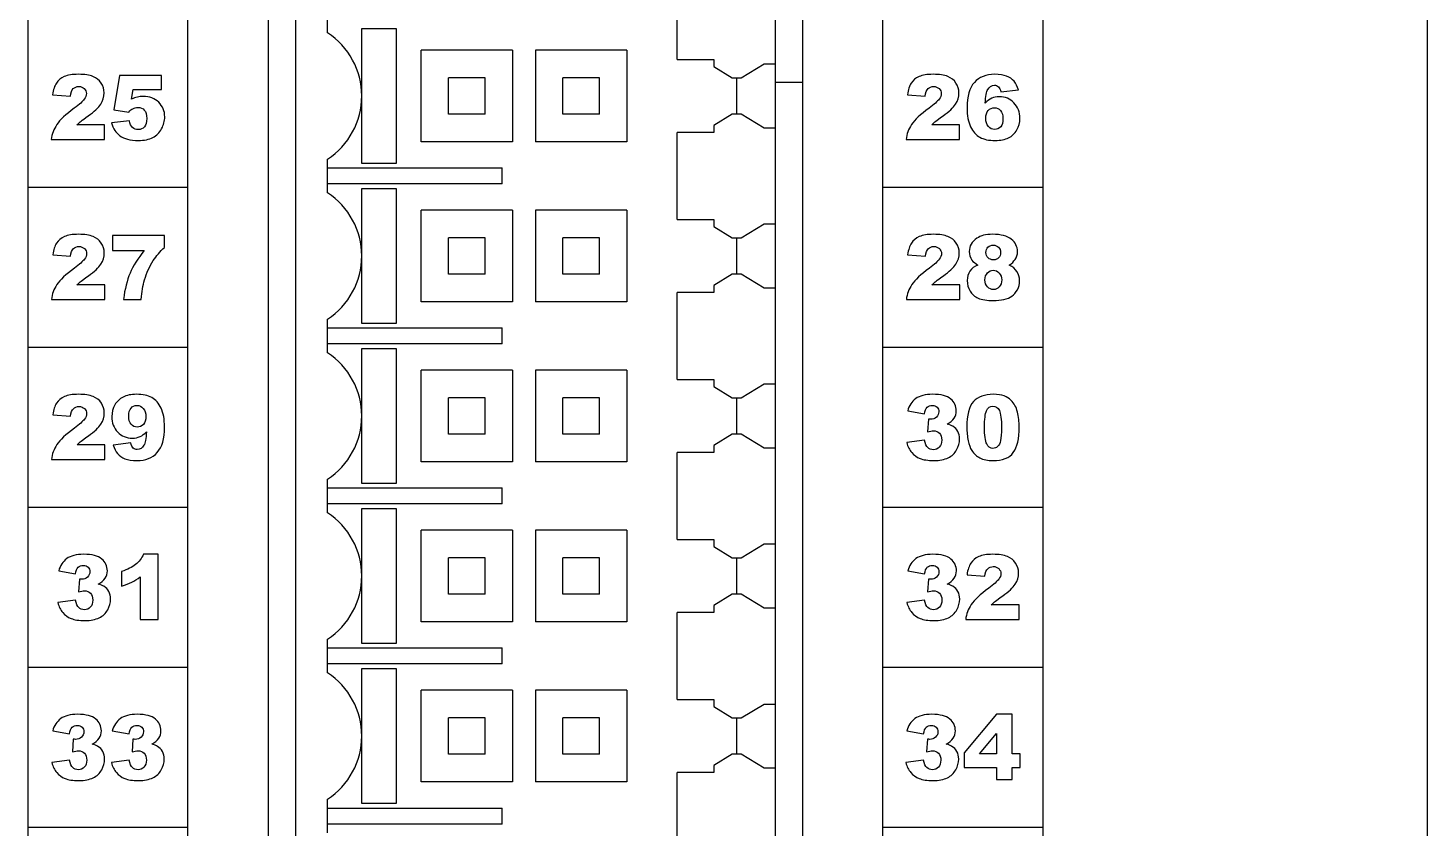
# Model space of a CAD drawing. Header units: millimetres. Extents: x 105 to 171, y 33 to 163.
# Drawn here: x 140.37 to 170.97, y 65.6 to 83.1 of the extents above; entities that cross this region are included whole.
import ezdxf

# ---------------------------------------------------------------- set-up
doc = ezdxf.new("R2010")
doc.units = ezdxf.units.MM
doc.header["$LTSCALE"] = 16.335
doc.layers.get('0').update_dxf_attribs({"linetype": 'CONTINUOUS'})

msp = doc.modelspace()

# ---------------------------------------------------------------- linework, layer by layer
at = {"linetype": 'Continuous'}
for p, q in [((146.219, 128.861), (146.219, 48.361)), ((156.719, 48.361), (156.719, 128.861)), ((145.619, 128.161), (145.619, 48.561)), ((157.319, 48.561), (157.319, 128.161)), ((140.369, 125.111), (140.369, 51.611)), ((143.869, 51.611), (143.869, 125.111)), ((159.069, 51.611), (159.069, 125.111)), ((162.569, 125.111), (162.569, 51.611)), ((170.969, 124.511), (170.969, 38.611)), ((154.569, 82.411), (154.569, 84.311)), ((146.919, 82.994), (146.919, 83.728)), ((147.669, 83.086), (148.421, 83.086)), ((147.669, 81.615), (147.669, 83.086)), ((148.421, 83.086), (148.421, 80.136)), ((150.969, 82.611), (148.969, 82.611)), ((148.969, 80.611), (148.969, 82.611)), ((150.969, 82.611), (150.969, 80.611)), ((153.469, 82.611), (151.469, 82.611)), ((151.469, 82.611), (151.469, 80.611)), ((153.469, 82.611), (153.469, 80.611)), ((154.569, 82.411), (155.37, 82.411)), ((155.37, 82.411), (155.369, 82.253)), ((142.369, 82.061), (142.246, 81.308)), ((143.293, 82.061), (142.369, 82.061)), ((143.293, 81.75), (143.293, 82.061)), ((150.369, 82.011), (149.569, 82.011)), ((149.569, 81.211), (149.569, 82.011)), ((150.369, 81.211), (150.369, 82.011)), ((152.869, 82.011), (152.069, 82.011)), ((152.069, 81.211), (152.069, 82.011)), ((152.869, 81.211), (152.869, 82.011)), ((155.369, 82.253), (155.772, 82.011)), ((155.772, 82.011), (155.969, 82.011)), ((155.869, 82.011), (155.869, 81.211)), ((155.969, 82.011), (156.469, 82.311)), ((156.469, 82.311), (156.719, 82.311)), ((142.634, 81.54), (142.667, 81.75)), ((142.667, 81.75), (143.293, 81.75)), ((156.719, 81.911), (157.319, 81.911)), ((161.647, 81.698), (162.034, 81.746)), ((140.907, 81.638), (141.297, 81.606)), ((147.669, 80.136), (147.669, 81.607)), ((159.604, 81.638), (159.993, 81.606)), ((142.246, 81.308), (142.578, 81.26)), ((150.369, 81.211), (149.569, 81.211)), ((152.869, 81.211), (152.069, 81.211)), ((155.772, 81.211), (155.369, 80.968)), ((155.969, 81.211), (155.772, 81.211)), ((156.469, 80.91), (155.969, 81.211)), ((142.046, 80.978), (141.438, 80.978)), ((142.046, 80.661), (142.046, 80.978)), ((142.589, 81.067), (142.196, 81.024)), ((155.37, 80.811), (154.569, 80.811)), ((154.569, 78.911), (154.569, 80.811)), ((155.369, 80.968), (155.37, 80.811)), ((156.719, 80.91), (156.469, 80.91)), ((160.742, 80.978), (160.135, 80.978)), ((160.742, 80.661), (160.742, 80.978)), ((140.879, 80.661), (142.046, 80.661)), ((150.969, 80.611), (148.969, 80.611)), ((153.469, 80.611), (151.469, 80.611)), ((159.575, 80.661), (160.742, 80.661)), ((146.919, 79.494), (146.919, 80.228)), ((146.919, 80.036), (150.744, 80.036)), ((148.421, 80.136), (147.669, 80.136)), ((150.744, 79.686), (150.744, 80.036)), ((143.869, 79.611), (140.369, 79.611)), ((150.744, 79.686), (146.919, 79.686)), ((147.669, 79.586), (148.421, 79.586)), ((147.669, 78.115), (147.669, 79.586)), ((148.421, 79.586), (148.421, 76.636)), ((162.569, 79.611), (159.069, 79.611)), ((150.969, 79.111), (148.969, 79.111)), ((148.969, 77.111), (148.969, 79.111)), ((150.969, 79.111), (150.969, 77.111)), ((153.469, 79.111), (151.469, 79.111)), ((151.469, 79.111), (151.469, 77.111)), ((153.469, 79.111), (153.469, 77.111)), ((154.569, 78.911), (155.37, 78.911)), ((155.37, 78.911), (155.369, 78.753)), ((155.369, 78.753), (155.772, 78.511)), ((155.969, 78.511), (156.469, 78.811)), ((156.469, 78.811), (156.719, 78.811)), ((143.357, 78.561), (142.221, 78.561)), ((142.221, 78.561), (142.221, 78.232)), ((143.357, 78.298), (143.357, 78.561)), ((150.369, 78.511), (149.569, 78.511)), ((149.569, 77.711), (149.569, 78.511)), ((150.369, 77.711), (150.369, 78.511)), ((152.869, 78.511), (152.069, 78.511)), ((152.069, 77.711), (152.069, 78.511)), ((152.869, 77.711), (152.869, 78.511)), ((155.772, 78.511), (155.969, 78.511)), ((155.869, 78.511), (155.869, 77.711)), ((140.91, 78.138), (141.3, 78.106)), ((142.221, 78.232), (142.913, 78.232)), ((147.669, 76.636), (147.669, 78.107)), ((159.609, 78.138), (159.999, 78.106)), ((142.049, 77.478), (141.441, 77.478)), ((142.049, 77.161), (142.049, 77.478)), ((150.369, 77.711), (149.569, 77.711)), ((152.869, 77.711), (152.069, 77.711)), ((155.772, 77.711), (155.369, 77.468)), ((155.369, 77.468), (155.37, 77.311)), ((155.969, 77.711), (155.772, 77.711)), ((156.469, 77.41), (155.969, 77.711)), ((160.748, 77.478), (160.14, 77.478)), ((160.748, 77.161), (160.748, 77.478)), ((140.882, 77.161), (142.049, 77.161)), ((142.457, 77.161), (142.845, 77.161)), ((155.37, 77.311), (154.569, 77.311)), ((154.569, 75.411), (154.569, 77.311)), ((156.719, 77.41), (156.469, 77.41)), ((159.581, 77.161), (160.748, 77.161)), ((150.969, 77.111), (148.969, 77.111)), ((153.469, 77.111), (151.469, 77.111)), ((146.919, 75.994), (146.919, 76.728)), ((146.919, 76.536), (150.744, 76.536)), ((148.421, 76.636), (147.669, 76.636)), ((150.744, 76.186), (150.744, 76.536)), ((143.869, 76.111), (140.369, 76.111)), ((150.744, 76.186), (146.919, 76.186)), ((147.669, 76.086), (148.421, 76.086)), ((147.669, 74.615), (147.669, 76.086)), ((148.421, 76.086), (148.421, 73.136)), ((162.569, 76.111), (159.069, 76.111)), ((150.969, 75.611), (148.969, 75.611)), ((148.969, 73.611), (148.969, 75.611)), ((150.969, 75.611), (150.969, 73.611)), ((153.469, 75.611), (151.469, 75.611)), ((151.469, 75.611), (151.469, 73.611)), ((153.469, 75.611), (153.469, 73.611)), ((154.569, 75.411), (155.37, 75.411)), ((155.37, 75.411), (155.369, 75.253)), ((155.969, 75.011), (156.469, 75.311)), ((156.469, 75.311), (156.719, 75.311)), ((150.369, 75.011), (149.569, 75.011)), ((149.569, 74.211), (149.569, 75.011)), ((150.369, 74.211), (150.369, 75.011)), ((152.869, 75.011), (152.069, 75.011)), ((152.069, 74.211), (152.069, 75.011)), ((152.869, 74.211), (152.869, 75.011)), ((155.369, 75.253), (155.772, 75.011)), ((155.772, 75.011), (155.969, 75.011)), ((155.869, 75.011), (155.869, 74.211)), ((159.61, 74.722), (159.978, 74.656)), ((140.911, 74.638), (141.3, 74.606)), ((147.669, 73.136), (147.669, 74.607)), ((160.062, 74.543), (160.042, 74.265)), ((150.369, 74.211), (149.569, 74.211)), ((152.869, 74.211), (152.069, 74.211)), ((155.772, 74.211), (155.369, 73.968)), ((155.969, 74.211), (155.772, 74.211)), ((156.469, 73.91), (155.969, 74.211)), ((159.978, 74.082), (159.589, 74.03)), ((142.049, 73.978), (141.442, 73.978)), ((142.049, 73.661), (142.049, 73.978)), ((142.619, 74.024), (142.232, 73.975)), ((155.37, 73.811), (154.569, 73.811)), ((154.569, 71.911), (154.569, 73.811)), ((155.369, 73.968), (155.37, 73.811)), ((156.719, 73.91), (156.469, 73.91)), ((140.882, 73.661), (142.049, 73.661)), ((150.969, 73.611), (148.969, 73.611)), ((153.469, 73.611), (151.469, 73.611)), ((146.919, 72.494), (146.919, 73.228)), ((148.421, 73.136), (147.669, 73.136)), ((146.919, 73.036), (150.744, 73.036)), ((150.744, 72.686), (150.744, 73.036)), ((143.869, 72.611), (140.369, 72.611)), ((150.744, 72.686), (146.919, 72.686)), ((147.669, 72.586), (148.421, 72.586)), ((147.669, 71.115), (147.669, 72.586)), ((148.421, 72.586), (148.421, 69.636)), ((162.569, 72.611), (159.069, 72.611)), ((150.969, 72.111), (148.969, 72.111)), ((148.969, 70.111), (148.969, 72.111)), ((150.969, 72.111), (150.969, 70.111)), ((153.469, 72.111), (151.469, 72.111)), ((151.469, 72.111), (151.469, 70.111)), ((153.469, 72.111), (153.469, 70.111)), ((154.569, 71.911), (155.37, 71.911)), ((155.37, 71.911), (155.369, 71.753)), ((155.369, 71.753), (155.772, 71.511)), ((155.969, 71.511), (156.469, 71.811)), ((156.469, 71.811), (156.719, 71.811)), ((143.218, 71.585), (142.896, 71.585)), ((143.218, 70.161), (143.218, 71.585)), ((150.369, 71.511), (149.569, 71.511)), ((149.569, 70.711), (149.569, 71.511)), ((150.369, 70.711), (150.369, 71.511)), ((152.869, 71.511), (152.069, 71.511)), ((152.069, 70.711), (152.069, 71.511)), ((152.869, 70.711), (152.869, 71.511)), ((155.772, 71.511), (155.969, 71.511)), ((155.869, 71.511), (155.869, 70.711)), ((141.042, 71.222), (141.409, 71.156)), ((141.493, 71.043), (141.473, 70.765)), ((142.416, 71.209), (142.416, 70.89)), ((142.824, 71.094), (142.824, 70.161)), ((147.669, 69.636), (147.669, 71.107)), ((159.613, 71.222), (159.981, 71.156)), ((160.065, 71.043), (160.045, 70.765)), ((160.908, 71.138), (161.298, 71.106)), ((150.369, 70.711), (149.569, 70.711)), ((152.869, 70.711), (152.069, 70.711)), ((155.772, 70.711), (155.369, 70.468)), ((155.969, 70.711), (155.772, 70.711)), ((156.469, 70.41), (155.969, 70.711)), ((141.409, 70.582), (141.021, 70.53)), ((155.369, 70.468), (155.37, 70.311)), ((156.719, 70.41), (156.469, 70.41)), ((159.981, 70.582), (159.592, 70.53)), ((162.046, 70.478), (161.439, 70.478)), ((162.046, 70.161), (162.046, 70.478)), ((142.824, 70.161), (143.218, 70.161)), ((150.969, 70.111), (148.969, 70.111)), ((153.469, 70.111), (151.469, 70.111)), ((155.37, 70.311), (154.569, 70.311)), ((154.569, 68.411), (154.569, 70.311)), ((160.879, 70.161), (162.046, 70.161)), ((146.919, 68.994), (146.919, 69.728)), ((146.919, 69.536), (150.744, 69.536)), ((148.421, 69.636), (147.669, 69.636)), ((150.744, 69.186), (150.744, 69.536)), ((150.744, 69.186), (146.919, 69.186)), ((143.869, 69.111), (140.369, 69.111)), ((147.669, 69.086), (148.421, 69.086)), ((147.669, 67.615), (147.669, 69.086)), ((148.421, 69.086), (148.421, 66.136)), ((162.569, 69.111), (159.069, 69.111)), ((150.969, 68.611), (148.969, 68.611)), ((148.969, 66.611), (148.969, 68.611)), ((150.969, 68.611), (150.969, 66.611)), ((153.469, 68.611), (151.469, 68.611)), ((151.469, 68.611), (151.469, 66.611)), ((153.469, 68.611), (153.469, 66.611)), ((154.569, 68.411), (155.37, 68.411)), ((155.37, 68.411), (155.369, 68.253)), ((155.369, 68.253), (155.772, 68.011)), ((155.969, 68.011), (156.469, 68.311)), ((156.469, 68.311), (156.719, 68.311)), ((150.369, 68.011), (149.569, 68.011)), ((149.569, 67.211), (149.569, 68.011)), ((150.369, 67.211), (150.369, 68.011)), ((152.869, 68.011), (152.069, 68.011)), ((152.069, 67.211), (152.069, 68.011)), ((152.869, 67.211), (152.869, 68.011)), ((155.772, 68.011), (155.969, 68.011)), ((155.869, 68.011), (155.869, 67.211)), ((161.554, 68.085), (160.845, 67.242)), ((161.893, 68.085), (161.554, 68.085)), ((161.893, 67.224), (161.893, 68.085)), ((140.91, 67.722), (141.277, 67.656)), ((142.214, 67.722), (142.582, 67.656)), ((159.591, 67.722), (159.958, 67.656)), ((161.179, 67.224), (161.554, 67.664)), ((161.554, 67.664), (161.554, 67.224)), ((141.361, 67.543), (141.341, 67.265)), ((142.666, 67.543), (142.646, 67.265)), ((147.669, 66.136), (147.669, 67.607)), ((160.042, 67.543), (160.022, 67.265)), ((141.277, 67.082), (140.889, 67.03)), ((142.582, 67.082), (142.193, 67.03)), ((150.369, 67.211), (149.569, 67.211)), ((152.869, 67.211), (152.069, 67.211)), ((155.772, 67.211), (155.369, 66.968)), ((155.969, 67.211), (155.772, 67.211)), ((156.469, 66.91), (155.969, 67.211)), ((159.958, 67.082), (159.57, 67.03)), ((160.845, 67.242), (160.845, 66.922)), ((161.554, 67.224), (161.179, 67.224)), ((162.069, 67.224), (161.893, 67.224)), ((162.069, 66.922), (162.069, 67.224)), ((155.37, 66.811), (154.569, 66.811)), ((154.569, 64.911), (154.569, 66.811)), ((155.369, 66.968), (155.37, 66.811)), ((156.719, 66.91), (156.469, 66.91)), ((160.845, 66.922), (161.554, 66.922)), ((161.554, 66.922), (161.554, 66.661)), ((161.893, 66.922), (162.069, 66.922)), ((161.893, 66.661), (161.893, 66.922)), ((150.969, 66.611), (148.969, 66.611)), ((153.469, 66.611), (151.469, 66.611)), ((161.554, 66.661), (161.893, 66.661)), ((146.919, 65.494), (146.919, 66.228)), ((148.421, 66.136), (147.669, 66.136)), ((146.919, 66.036), (150.744, 66.036)), ((150.744, 65.686), (150.744, 66.036)), ((143.869, 65.611), (140.369, 65.611)), ((150.744, 65.686), (146.919, 65.686)), ((162.569, 65.611), (159.069, 65.611))]:
    msp.add_line(p, q, dxfattribs=at)
for centre, radius, start, end in [((146.019, 81.611), 1.65, 303.0557, 56.9443), ((146.019, 78.111), 1.65, 303.0557, 56.9443), ((161.493, 78.208), 1.071, 270.0061, 282.0044), ((146.019, 74.611), 1.65, 303.0557, 56.9443), ((146.019, 71.111), 1.65, 303.0557, 56.9443), ((146.019, 67.611), 1.65, 303.0557, 56.9443)]:
    msp.add_arc(centre, radius, start, end, dxfattribs=at)
for points in [[(141.163, 82.035), (141.089, 82.002), (141.032, 81.955), (140.991, 81.894)], [(141.472, 82.085), (141.34, 82.085), (141.238, 82.067), (141.163, 82.035)], [(141.791, 82.037), (141.714, 82.068), (141.608, 82.085), (141.472, 82.085)], [(141.97, 81.894), (141.926, 81.959), (141.867, 82.006), (141.791, 82.037)], [(159.859, 82.035), (159.785, 82.002), (159.728, 81.955), (159.687, 81.894)], [(160.168, 82.085), (160.036, 82.085), (159.934, 82.067), (159.859, 82.035)], [(160.487, 82.037), (160.41, 82.068), (160.304, 82.085), (160.168, 82.085)], [(160.666, 81.894), (160.623, 81.959), (160.563, 82.006), (160.487, 82.037)], [(161.512, 82.085), (161.323, 82.085), (161.175, 82.025), (161.069, 81.908)], [(161.775, 82.045), (161.71, 82.071), (161.622, 82.085), (161.512, 82.085)], [(161.936, 81.932), (161.894, 81.982), (161.84, 82.02), (161.775, 82.045)], [(140.991, 81.894), (140.95, 81.832), (140.923, 81.747), (140.907, 81.638)], [(141.297, 81.606), (141.307, 81.684), (141.329, 81.74), (141.36, 81.771)], [(141.36, 81.771), (141.392, 81.802), (141.433, 81.818), (141.482, 81.818)], [(141.482, 81.818), (141.53, 81.818), (141.569, 81.803), (141.601, 81.772)], [(141.601, 81.772), (141.632, 81.742), (141.648, 81.705), (141.648, 81.663)], [(142.036, 81.677), (142.036, 81.757), (142.014, 81.829), (141.97, 81.894)], [(159.687, 81.894), (159.647, 81.832), (159.619, 81.747), (159.604, 81.638)], [(159.993, 81.606), (160.004, 81.684), (160.025, 81.74), (160.056, 81.771)], [(160.056, 81.771), (160.088, 81.802), (160.129, 81.818), (160.178, 81.818)], [(160.178, 81.818), (160.226, 81.818), (160.265, 81.803), (160.297, 81.772)], [(160.297, 81.772), (160.328, 81.742), (160.345, 81.705), (160.345, 81.663)], [(160.732, 81.677), (160.732, 81.757), (160.71, 81.829), (160.666, 81.894)], [(161.069, 81.908), (160.962, 81.79), (160.91, 81.605), (160.91, 81.353)], [(161.304, 81.456), (161.316, 81.606), (161.335, 81.704), (161.36, 81.751)], [(161.36, 81.751), (161.395, 81.813), (161.445, 81.846), (161.508, 81.846)], [(161.508, 81.846), (161.542, 81.846), (161.572, 81.834), (161.595, 81.812)], [(161.595, 81.812), (161.62, 81.789), (161.637, 81.751), (161.647, 81.698)], [(162.034, 81.746), (162.011, 81.82), (161.979, 81.883), (161.936, 81.932)], [(141.6, 81.539), (141.568, 81.494), (141.496, 81.429), (141.382, 81.345)], [(141.648, 81.663), (141.648, 81.623), (141.632, 81.582), (141.6, 81.539)], [(141.688, 81.177), (141.82, 81.269), (141.911, 81.354), (141.961, 81.432)], [(141.961, 81.432), (142.01, 81.51), (142.036, 81.591), (142.036, 81.677)], [(142.762, 81.586), (142.72, 81.576), (142.677, 81.56), (142.634, 81.54)], [(142.888, 81.601), (142.846, 81.601), (142.804, 81.596), (142.762, 81.586)], [(143.228, 81.474), (143.141, 81.558), (143.027, 81.601), (142.888, 81.601)], [(143.36, 81.154), (143.36, 81.282), (143.316, 81.389), (143.228, 81.474)], [(160.297, 81.539), (160.264, 81.494), (160.192, 81.429), (160.078, 81.345)], [(160.345, 81.663), (160.345, 81.623), (160.328, 81.582), (160.297, 81.539)], [(160.385, 81.177), (160.517, 81.269), (160.607, 81.354), (160.657, 81.432)], [(160.657, 81.432), (160.707, 81.51), (160.732, 81.591), (160.732, 81.677)], [(161.448, 81.56), (161.398, 81.537), (161.35, 81.503), (161.304, 81.456)], [(161.618, 81.595), (161.553, 81.595), (161.496, 81.583), (161.448, 81.56)], [(161.933, 81.461), (161.848, 81.55), (161.742, 81.595), (161.618, 81.595)], [(162.064, 81.122), (162.064, 81.259), (162.02, 81.371), (161.933, 81.461)], [(141.382, 81.345), (141.195, 81.207), (141.068, 81.087), (141, 80.985)], [(141.531, 81.062), (141.558, 81.084), (141.61, 81.122), (141.688, 81.177)], [(142.578, 81.26), (142.608, 81.295), (142.637, 81.32), (142.663, 81.333)], [(142.663, 81.333), (142.698, 81.351), (142.734, 81.361), (142.772, 81.361)], [(142.772, 81.361), (142.832, 81.361), (142.878, 81.341), (142.914, 81.302)], [(142.914, 81.302), (142.95, 81.263), (142.968, 81.202), (142.968, 81.119)], [(142.968, 81.119), (142.968, 81.037), (142.95, 80.976), (142.915, 80.935)], [(143.292, 80.894), (143.337, 80.977), (143.36, 81.064), (143.36, 81.154)], [(160.078, 81.345), (159.891, 81.207), (159.764, 81.087), (159.696, 80.985)], [(160.227, 81.062), (160.254, 81.084), (160.306, 81.122), (160.385, 81.177)], [(160.91, 81.353), (160.91, 81.18), (160.935, 81.042), (160.985, 80.937)], [(161.318, 81.122), (161.318, 81.196), (161.336, 81.254), (161.372, 81.294)], [(161.375, 80.943), (161.337, 80.986), (161.318, 81.046), (161.318, 81.122)], [(161.372, 81.294), (161.408, 81.334), (161.454, 81.354), (161.509, 81.354)], [(161.509, 81.354), (161.561, 81.354), (161.605, 81.333), (161.641, 81.292)], [(161.641, 81.292), (161.677, 81.25), (161.695, 81.19), (161.695, 81.111)], [(161.695, 81.111), (161.695, 81.034), (161.678, 80.976), (161.644, 80.937)], [(161.998, 80.869), (162.042, 80.945), (162.064, 81.029), (162.064, 81.122)], [(141, 80.985), (140.932, 80.884), (140.892, 80.775), (140.879, 80.661)], [(141.438, 80.978), (141.474, 81.012), (141.504, 81.041), (141.531, 81.062)], [(142.196, 81.024), (142.215, 80.958), (142.239, 80.903), (142.267, 80.859)], [(142.267, 80.859), (142.296, 80.815), (142.333, 80.775), (142.379, 80.741)], [(142.656, 80.922), (142.621, 80.955), (142.599, 81.004), (142.589, 81.067)], [(142.781, 80.874), (142.732, 80.874), (142.69, 80.89), (142.656, 80.922)], [(142.915, 80.935), (142.879, 80.894), (142.835, 80.874), (142.781, 80.874)], [(143.101, 80.703), (143.183, 80.747), (143.247, 80.81), (143.292, 80.894)], [(159.696, 80.985), (159.628, 80.884), (159.588, 80.775), (159.575, 80.661)], [(160.135, 80.978), (160.17, 81.012), (160.2, 81.041), (160.227, 81.062)], [(160.985, 80.937), (161.036, 80.832), (161.104, 80.756), (161.189, 80.708)], [(161.515, 80.879), (161.46, 80.879), (161.413, 80.9), (161.375, 80.943)], [(161.644, 80.937), (161.609, 80.898), (161.566, 80.879), (161.515, 80.879)], [(161.816, 80.695), (161.894, 80.734), (161.954, 80.792), (161.998, 80.869)], [(142.379, 80.741), (142.425, 80.707), (142.481, 80.68), (142.547, 80.663)], [(142.547, 80.663), (142.613, 80.646), (142.692, 80.637), (142.785, 80.637)], [(142.785, 80.637), (142.913, 80.637), (143.019, 80.659), (143.101, 80.703)], [(161.189, 80.708), (161.273, 80.661), (161.386, 80.637), (161.526, 80.637)], [(161.526, 80.637), (161.642, 80.637), (161.739, 80.657), (161.816, 80.695)], [(140.994, 78.394), (140.953, 78.332), (140.926, 78.247), (140.91, 78.138)], [(141.166, 78.535), (141.092, 78.502), (141.034, 78.455), (140.994, 78.394)], [(141.475, 78.585), (141.343, 78.585), (141.241, 78.567), (141.166, 78.535)], [(141.793, 78.537), (141.717, 78.568), (141.611, 78.585), (141.475, 78.585)], [(141.973, 78.394), (141.929, 78.459), (141.87, 78.506), (141.793, 78.537)], [(142.039, 78.177), (142.039, 78.257), (142.017, 78.329), (141.973, 78.394)], [(159.693, 78.394), (159.652, 78.332), (159.625, 78.247), (159.609, 78.138)], [(159.865, 78.535), (159.791, 78.502), (159.733, 78.455), (159.693, 78.394)], [(160.174, 78.585), (160.042, 78.585), (159.94, 78.567), (159.865, 78.535)], [(160.492, 78.537), (160.416, 78.568), (160.31, 78.585), (160.174, 78.585)], [(160.672, 78.394), (160.628, 78.459), (160.569, 78.506), (160.492, 78.537)], [(160.738, 78.177), (160.738, 78.257), (160.716, 78.329), (160.672, 78.394)], [(161.122, 78.498), (161.011, 78.424), (160.957, 78.328), (160.957, 78.211)], [(161.463, 78.585), (161.322, 78.585), (161.208, 78.556), (161.122, 78.498)], [(161.366, 78.303), (161.396, 78.332), (161.434, 78.348), (161.482, 78.348)], [(161.877, 78.477), (161.788, 78.548), (161.65, 78.585), (161.463, 78.585)], [(161.482, 78.348), (161.528, 78.348), (161.566, 78.332), (161.596, 78.302)], [(162.012, 78.208), (162.012, 78.316), (161.967, 78.406), (161.877, 78.477)], [(141.3, 78.106), (141.31, 78.184), (141.331, 78.24), (141.363, 78.271)], [(141.363, 78.271), (141.394, 78.302), (141.435, 78.318), (141.485, 78.318)], [(141.603, 78.039), (141.571, 77.994), (141.498, 77.929), (141.385, 77.845)], [(141.485, 78.318), (141.533, 78.318), (141.572, 78.303), (141.604, 78.272)], [(141.651, 78.163), (141.651, 78.123), (141.635, 78.082), (141.603, 78.039)], [(141.604, 78.272), (141.635, 78.242), (141.651, 78.205), (141.651, 78.163)], [(141.964, 77.932), (142.013, 78.01), (142.039, 78.091), (142.039, 78.177)], [(142.913, 78.232), (142.771, 78.056), (142.666, 77.89), (142.601, 77.736)], [(143.11, 78.009), (143.175, 78.112), (143.258, 78.208), (143.357, 78.298)], [(159.999, 78.106), (160.009, 78.184), (160.03, 78.24), (160.062, 78.271)], [(160.062, 78.271), (160.093, 78.302), (160.135, 78.318), (160.184, 78.318)], [(160.302, 78.039), (160.27, 77.994), (160.198, 77.929), (160.084, 77.845)], [(160.184, 78.318), (160.232, 78.318), (160.271, 78.303), (160.303, 78.272)], [(160.35, 78.163), (160.35, 78.123), (160.334, 78.082), (160.302, 78.039)], [(160.303, 78.272), (160.334, 78.242), (160.35, 78.205), (160.35, 78.163)], [(160.663, 77.932), (160.712, 78.01), (160.738, 78.091), (160.738, 78.177)], [(160.957, 78.211), (160.957, 78.14), (160.976, 78.077), (161.014, 78.022)], [(161.323, 78.188), (161.323, 78.235), (161.337, 78.273), (161.366, 78.303)], [(161.367, 78.071), (161.337, 78.1), (161.323, 78.14), (161.323, 78.188)], [(161.489, 78.027), (161.438, 78.027), (161.398, 78.041), (161.367, 78.071)], [(161.599, 78.071), (161.57, 78.041), (161.533, 78.027), (161.489, 78.027)], [(161.596, 78.302), (161.626, 78.271), (161.641, 78.232), (161.641, 78.184)], [(161.641, 78.184), (161.641, 78.138), (161.627, 78.099), (161.599, 78.071)], [(161.832, 77.913), (161.89, 77.951), (161.932, 77.991), (161.958, 78.032)], [(161.958, 78.032), (161.994, 78.086), (162.012, 78.145), (162.012, 78.208)], [(141.385, 77.845), (141.198, 77.707), (141.071, 77.587), (141.003, 77.485)], [(141.691, 77.677), (141.823, 77.769), (141.914, 77.854), (141.964, 77.932)], [(142.601, 77.736), (142.536, 77.581), (142.488, 77.389), (142.457, 77.161)], [(142.919, 77.588), (142.965, 77.742), (143.029, 77.883), (143.11, 78.009)], [(160.084, 77.845), (159.897, 77.707), (159.77, 77.587), (159.702, 77.485)], [(160.39, 77.677), (160.522, 77.769), (160.613, 77.854), (160.663, 77.932)], [(160.971, 77.78), (160.933, 77.723), (160.914, 77.654), (160.914, 77.572)], [(161.148, 77.913), (161.068, 77.882), (161.009, 77.838), (160.971, 77.78)], [(161.014, 78.022), (161.042, 77.982), (161.087, 77.946), (161.148, 77.913)], [(161.301, 77.586), (161.301, 77.651), (161.319, 77.702), (161.355, 77.74)], [(161.355, 77.74), (161.391, 77.779), (161.433, 77.798), (161.482, 77.798)], [(161.482, 77.798), (161.531, 77.798), (161.574, 77.778), (161.611, 77.738)], [(161.611, 77.738), (161.648, 77.698), (161.667, 77.648), (161.667, 77.587)], [(162.001, 77.769), (161.964, 77.828), (161.908, 77.877), (161.832, 77.913)], [(162.058, 77.57), (162.058, 77.643), (162.039, 77.709), (162.001, 77.769)], [(141.003, 77.485), (140.935, 77.384), (140.895, 77.275), (140.882, 77.161)], [(141.441, 77.478), (141.477, 77.512), (141.507, 77.541), (141.534, 77.562)], [(141.534, 77.562), (141.561, 77.584), (141.613, 77.622), (141.691, 77.677)], [(142.845, 77.161), (142.857, 77.325), (142.882, 77.467), (142.919, 77.588)], [(159.702, 77.485), (159.634, 77.384), (159.594, 77.275), (159.581, 77.161)], [(160.14, 77.478), (160.176, 77.512), (160.206, 77.541), (160.233, 77.562)], [(160.233, 77.562), (160.26, 77.584), (160.312, 77.622), (160.39, 77.677)], [(160.914, 77.572), (160.914, 77.488), (160.934, 77.412), (160.974, 77.344)], [(161.358, 77.434), (161.32, 77.473), (161.301, 77.524), (161.301, 77.586)], [(161.487, 77.376), (161.438, 77.376), (161.395, 77.395), (161.358, 77.434)], [(161.612, 77.435), (161.575, 77.395), (161.533, 77.376), (161.487, 77.376)], [(161.667, 77.587), (161.667, 77.525), (161.648, 77.475), (161.612, 77.435)], [(162.009, 77.374), (162.042, 77.435), (162.058, 77.5), (162.058, 77.57)], [(160.974, 77.344), (161.015, 77.275), (161.075, 77.224), (161.153, 77.189)], [(161.153, 77.189), (161.232, 77.155), (161.344, 77.137), (161.493, 77.137)], [(161.716, 77.16), (161.786, 77.175), (161.844, 77.2), (161.891, 77.233)], [(161.891, 77.233), (161.938, 77.266), (161.977, 77.313), (162.009, 77.374)], [(141.167, 75.035), (141.092, 75.002), (141.035, 74.955), (140.994, 74.894)], [(141.475, 75.085), (141.343, 75.085), (141.241, 75.067), (141.167, 75.035)], [(141.794, 75.037), (141.718, 75.068), (141.612, 75.085), (141.475, 75.085)], [(141.974, 74.894), (141.93, 74.959), (141.87, 75.006), (141.794, 75.037)], [(142.45, 75.026), (142.373, 74.986), (142.313, 74.929), (142.269, 74.853)], [(142.74, 75.085), (142.624, 75.085), (142.527, 75.065), (142.45, 75.026)], [(143.077, 75.012), (142.993, 75.06), (142.88, 75.085), (142.74, 75.085)], [(143.28, 74.783), (143.229, 74.888), (143.162, 74.964), (143.077, 75.012)], [(159.786, 74.991), (159.699, 74.928), (159.641, 74.838), (159.61, 74.722)], [(160.156, 75.085), (159.996, 75.085), (159.873, 75.053), (159.786, 74.991)], [(160.551, 74.982), (160.47, 75.05), (160.338, 75.085), (160.156, 75.085)], [(160.674, 74.725), (160.674, 74.829), (160.633, 74.914), (160.551, 74.982)], [(161.487, 75.085), (161.29, 75.085), (161.144, 75.031), (161.049, 74.925)], [(161.719, 75.049), (161.658, 75.072), (161.58, 75.085), (161.487, 75.085)], [(161.867, 74.959), (161.829, 74.996), (161.779, 75.026), (161.719, 75.049)], [(140.994, 74.894), (140.954, 74.832), (140.926, 74.747), (140.911, 74.638)], [(141.3, 74.606), (141.311, 74.684), (141.332, 74.74), (141.364, 74.771)], [(141.364, 74.771), (141.395, 74.802), (141.436, 74.818), (141.486, 74.818)], [(141.486, 74.818), (141.533, 74.818), (141.573, 74.803), (141.604, 74.772)], [(141.604, 74.772), (141.636, 74.742), (141.652, 74.705), (141.652, 74.663)], [(141.964, 74.432), (142.014, 74.51), (142.039, 74.591), (142.039, 74.677)], [(142.039, 74.677), (142.039, 74.757), (142.018, 74.829), (141.974, 74.894)], [(142.269, 74.853), (142.225, 74.776), (142.203, 74.691), (142.203, 74.598)], [(142.572, 74.609), (142.572, 74.686), (142.589, 74.745), (142.623, 74.784)], [(142.623, 74.784), (142.657, 74.822), (142.7, 74.842), (142.752, 74.842)], [(142.752, 74.842), (142.806, 74.842), (142.853, 74.82), (142.891, 74.777)], [(142.891, 74.777), (142.93, 74.734), (142.949, 74.675), (142.949, 74.599)], [(143.356, 74.368), (143.356, 74.54), (143.331, 74.678), (143.28, 74.783)], [(159.978, 74.656), (159.987, 74.725), (160.007, 74.773), (160.036, 74.801)], [(160.036, 74.801), (160.065, 74.829), (160.102, 74.843), (160.148, 74.843)], [(160.148, 74.843), (160.192, 74.843), (160.227, 74.83), (160.252, 74.804)], [(160.291, 74.703), (160.291, 74.658), (160.274, 74.619), (160.24, 74.587)], [(160.252, 74.804), (160.278, 74.779), (160.291, 74.745), (160.291, 74.703)], [(160.624, 74.561), (160.657, 74.61), (160.674, 74.664), (160.674, 74.725)], [(161.049, 74.925), (160.953, 74.818), (160.905, 74.632), (160.905, 74.366)], [(161.291, 74.365), (161.291, 74.541), (161.305, 74.662), (161.334, 74.727)], [(161.334, 74.727), (161.363, 74.792), (161.408, 74.826), (161.473, 74.826)], [(161.473, 74.826), (161.536, 74.826), (161.583, 74.793), (161.615, 74.729)], [(161.615, 74.729), (161.646, 74.665), (161.662, 74.54), (161.662, 74.355)], [(161.957, 74.841), (161.935, 74.882), (161.905, 74.921), (161.867, 74.959)], [(162.01, 74.698), (161.997, 74.752), (161.979, 74.8), (161.957, 74.841)], [(162.049, 74.371), (162.049, 74.484), (162.036, 74.593), (162.01, 74.698)], [(141.604, 74.539), (141.572, 74.494), (141.499, 74.429), (141.385, 74.345)], [(141.652, 74.663), (141.652, 74.623), (141.636, 74.582), (141.604, 74.539)], [(141.692, 74.177), (141.824, 74.269), (141.914, 74.354), (141.964, 74.432)], [(142.203, 74.598), (142.203, 74.462), (142.246, 74.349), (142.331, 74.26)], [(142.625, 74.429), (142.59, 74.471), (142.572, 74.531), (142.572, 74.609)], [(142.758, 74.367), (142.704, 74.367), (142.66, 74.387), (142.625, 74.429)], [(142.894, 74.428), (142.858, 74.387), (142.812, 74.367), (142.758, 74.367)], [(142.949, 74.599), (142.949, 74.525), (142.93, 74.468), (142.894, 74.428)], [(143.197, 73.813), (143.303, 73.93), (143.356, 74.115), (143.356, 74.368)], [(160.113, 74.538), (160.1, 74.538), (160.083, 74.539), (160.062, 74.543)], [(160.24, 74.587), (160.205, 74.555), (160.163, 74.538), (160.113, 74.538)], [(160.474, 74.432), (160.541, 74.469), (160.591, 74.512), (160.624, 74.561)], [(160.598, 74.385), (160.57, 74.403), (160.528, 74.419), (160.474, 74.432)], [(160.707, 74.272), (160.681, 74.319), (160.644, 74.357), (160.598, 74.385)], [(160.905, 74.366), (160.905, 74.258), (160.914, 74.159), (160.933, 74.069)], [(161.338, 74), (161.306, 74.065), (161.291, 74.187), (161.291, 74.365)], [(161.921, 73.813), (162.006, 73.931), (162.049, 74.117), (162.049, 74.371)], [(141.385, 74.345), (141.198, 74.207), (141.071, 74.087), (141.003, 73.985)], [(141.442, 73.978), (141.477, 74.012), (141.508, 74.041), (141.535, 74.062)], [(141.535, 74.062), (141.561, 74.084), (141.614, 74.122), (141.692, 74.177)], [(142.331, 74.26), (142.418, 74.171), (142.524, 74.127), (142.65, 74.127)], [(142.65, 74.127), (142.714, 74.127), (142.77, 74.137), (142.82, 74.16)], [(142.82, 74.16), (142.868, 74.182), (142.916, 74.217), (142.963, 74.265)], [(142.963, 74.265), (142.95, 74.114), (142.93, 74.016), (142.905, 73.97)], [(160.049, 73.919), (160.016, 73.949), (159.993, 74.004), (159.978, 74.082)], [(160.042, 74.265), (160.095, 74.28), (160.137, 74.288), (160.168, 74.288)], [(160.168, 74.288), (160.225, 74.288), (160.27, 74.27), (160.303, 74.234)], [(160.354, 74.084), (160.354, 74.02), (160.336, 73.969), (160.302, 73.931)], [(160.303, 74.234), (160.337, 74.198), (160.354, 74.149), (160.354, 74.084)], [(160.681, 73.87), (160.724, 73.944), (160.746, 74.023), (160.746, 74.105)], [(160.746, 74.105), (160.746, 74.17), (160.732, 74.225), (160.707, 74.272)], [(160.933, 74.069), (160.952, 73.98), (160.978, 73.91), (161.011, 73.858)], [(161.642, 74.075), (161.628, 74.015), (161.606, 73.971), (161.577, 73.943)], [(161.662, 74.355), (161.662, 74.228), (161.655, 74.134), (161.642, 74.075)], [(141.003, 73.985), (140.936, 73.884), (140.895, 73.775), (140.882, 73.661)], [(142.232, 73.975), (142.255, 73.9), (142.288, 73.838), (142.33, 73.788)], [(142.33, 73.788), (142.373, 73.739), (142.426, 73.701), (142.491, 73.675)], [(142.67, 73.908), (142.646, 73.931), (142.629, 73.969), (142.619, 74.024)], [(142.76, 73.876), (142.724, 73.876), (142.695, 73.886), (142.67, 73.908)], [(142.755, 73.637), (142.943, 73.637), (143.09, 73.695), (143.197, 73.813)], [(142.905, 73.97), (142.87, 73.907), (142.822, 73.876), (142.76, 73.876)], [(159.589, 74.03), (159.614, 73.942), (159.65, 73.87), (159.698, 73.813)], [(159.698, 73.813), (159.746, 73.755), (159.806, 73.711), (159.88, 73.682)], [(160.172, 73.874), (160.122, 73.874), (160.081, 73.888), (160.049, 73.919)], [(160.302, 73.931), (160.267, 73.893), (160.223, 73.874), (160.172, 73.874)], [(160.497, 73.697), (160.578, 73.737), (160.639, 73.795), (160.681, 73.87)], [(161.011, 73.858), (161.058, 73.786), (161.118, 73.73), (161.191, 73.693)], [(161.475, 73.902), (161.415, 73.902), (161.369, 73.935), (161.338, 74)], [(161.577, 73.943), (161.549, 73.916), (161.514, 73.902), (161.475, 73.902)], [(161.476, 73.637), (161.686, 73.637), (161.834, 73.695), (161.921, 73.813)], [(142.491, 73.675), (142.555, 73.65), (142.643, 73.637), (142.755, 73.637)], [(159.88, 73.682), (159.953, 73.652), (160.053, 73.637), (160.181, 73.637)], [(160.181, 73.637), (160.311, 73.637), (160.417, 73.658), (160.497, 73.697)], [(161.191, 73.693), (161.263, 73.656), (161.358, 73.637), (161.476, 73.637)], [(141.217, 71.491), (141.13, 71.428), (141.072, 71.338), (141.042, 71.222)], [(141.587, 71.585), (141.427, 71.585), (141.304, 71.553), (141.217, 71.491)], [(141.409, 71.156), (141.419, 71.225), (141.439, 71.273), (141.467, 71.301)], [(141.467, 71.301), (141.496, 71.329), (141.533, 71.343), (141.579, 71.343)], [(141.579, 71.343), (141.623, 71.343), (141.658, 71.33), (141.684, 71.304)], [(141.983, 71.482), (141.901, 71.55), (141.769, 71.585), (141.587, 71.585)], [(141.684, 71.304), (141.709, 71.279), (141.722, 71.245), (141.722, 71.203)], [(142.105, 71.225), (142.105, 71.329), (142.064, 71.414), (141.983, 71.482)], [(142.724, 71.363), (142.651, 71.303), (142.548, 71.251), (142.416, 71.209)], [(142.896, 71.585), (142.854, 71.497), (142.797, 71.422), (142.724, 71.363)], [(159.789, 71.491), (159.702, 71.428), (159.644, 71.338), (159.613, 71.222)], [(160.158, 71.585), (159.999, 71.585), (159.876, 71.553), (159.789, 71.491)], [(159.981, 71.156), (159.99, 71.225), (160.01, 71.273), (160.039, 71.301)], [(160.039, 71.301), (160.068, 71.329), (160.105, 71.343), (160.151, 71.343)], [(160.151, 71.343), (160.195, 71.343), (160.23, 71.33), (160.255, 71.304)], [(160.554, 71.482), (160.473, 71.55), (160.341, 71.585), (160.158, 71.585)], [(160.255, 71.304), (160.281, 71.279), (160.294, 71.245), (160.294, 71.203)], [(160.677, 71.225), (160.677, 71.329), (160.636, 71.414), (160.554, 71.482)], [(160.992, 71.394), (160.951, 71.332), (160.923, 71.247), (160.908, 71.138)], [(161.164, 71.535), (161.089, 71.502), (161.032, 71.455), (160.992, 71.394)], [(161.472, 71.585), (161.341, 71.585), (161.238, 71.567), (161.164, 71.535)], [(161.361, 71.271), (161.392, 71.302), (161.433, 71.318), (161.483, 71.318)], [(161.791, 71.537), (161.715, 71.568), (161.609, 71.585), (161.472, 71.585)], [(161.483, 71.318), (161.531, 71.318), (161.57, 71.303), (161.601, 71.272)], [(161.971, 71.394), (161.927, 71.459), (161.868, 71.506), (161.791, 71.537)], [(162.037, 71.177), (162.037, 71.257), (162.015, 71.329), (161.971, 71.394)], [(141.544, 71.038), (141.531, 71.038), (141.514, 71.039), (141.493, 71.043)], [(141.671, 71.087), (141.636, 71.055), (141.594, 71.038), (141.544, 71.038)], [(141.722, 71.203), (141.722, 71.158), (141.705, 71.119), (141.671, 71.087)], [(141.906, 70.932), (141.973, 70.969), (142.022, 71.012), (142.056, 71.061)], [(142.056, 71.061), (142.088, 71.11), (142.105, 71.164), (142.105, 71.225)], [(142.639, 70.976), (142.698, 71.006), (142.76, 71.045), (142.824, 71.094)], [(160.115, 71.038), (160.103, 71.038), (160.086, 71.039), (160.065, 71.043)], [(160.242, 71.087), (160.208, 71.055), (160.166, 71.038), (160.115, 71.038)], [(160.294, 71.203), (160.294, 71.158), (160.277, 71.119), (160.242, 71.087)], [(160.477, 70.932), (160.544, 70.969), (160.594, 71.012), (160.627, 71.061)], [(160.627, 71.061), (160.66, 71.11), (160.677, 71.164), (160.677, 71.225)], [(161.298, 71.106), (161.308, 71.184), (161.329, 71.24), (161.361, 71.271)], [(161.601, 71.039), (161.569, 70.994), (161.496, 70.929), (161.383, 70.845)], [(161.601, 71.272), (161.633, 71.242), (161.649, 71.205), (161.649, 71.163)], [(161.649, 71.163), (161.649, 71.123), (161.633, 71.082), (161.601, 71.039)], [(161.962, 70.932), (162.011, 71.01), (162.037, 71.091), (162.037, 71.177)], [(141.473, 70.765), (141.527, 70.78), (141.569, 70.788), (141.599, 70.788)], [(141.599, 70.788), (141.657, 70.788), (141.701, 70.77), (141.735, 70.734)], [(141.735, 70.734), (141.768, 70.698), (141.785, 70.649), (141.785, 70.584)], [(142.03, 70.885), (142.001, 70.903), (141.959, 70.919), (141.906, 70.932)], [(142.138, 70.772), (142.112, 70.819), (142.076, 70.857), (142.03, 70.885)], [(142.177, 70.605), (142.177, 70.67), (142.164, 70.725), (142.138, 70.772)], [(142.416, 70.89), (142.506, 70.917), (142.58, 70.946), (142.639, 70.976)], [(160.045, 70.765), (160.098, 70.78), (160.14, 70.788), (160.171, 70.788)], [(160.171, 70.788), (160.228, 70.788), (160.273, 70.77), (160.306, 70.734)], [(160.306, 70.734), (160.34, 70.698), (160.357, 70.649), (160.357, 70.584)], [(160.601, 70.885), (160.573, 70.903), (160.531, 70.919), (160.477, 70.932)], [(160.709, 70.772), (160.684, 70.819), (160.647, 70.857), (160.601, 70.885)], [(160.749, 70.605), (160.749, 70.67), (160.735, 70.725), (160.709, 70.772)], [(161.383, 70.845), (161.195, 70.707), (161.068, 70.587), (161.001, 70.485)], [(161.689, 70.677), (161.821, 70.769), (161.912, 70.854), (161.962, 70.932)], [(141.021, 70.53), (141.045, 70.442), (141.082, 70.37), (141.129, 70.313)], [(141.48, 70.419), (141.447, 70.449), (141.424, 70.504), (141.409, 70.582)], [(141.603, 70.374), (141.553, 70.374), (141.512, 70.388), (141.48, 70.419)], [(141.733, 70.431), (141.699, 70.393), (141.655, 70.374), (141.603, 70.374)], [(141.785, 70.584), (141.785, 70.52), (141.767, 70.469), (141.733, 70.431)], [(142.113, 70.37), (142.155, 70.444), (142.177, 70.523), (142.177, 70.605)], [(159.592, 70.53), (159.617, 70.442), (159.653, 70.37), (159.701, 70.313)], [(160.051, 70.419), (160.019, 70.449), (159.996, 70.504), (159.981, 70.582)], [(160.175, 70.374), (160.125, 70.374), (160.084, 70.388), (160.051, 70.419)], [(160.304, 70.431), (160.27, 70.393), (160.226, 70.374), (160.175, 70.374)], [(160.357, 70.584), (160.357, 70.52), (160.339, 70.469), (160.304, 70.431)], [(160.684, 70.37), (160.727, 70.444), (160.749, 70.523), (160.749, 70.605)], [(161.001, 70.485), (160.933, 70.384), (160.893, 70.275), (160.879, 70.161)], [(161.439, 70.478), (161.474, 70.512), (161.505, 70.541), (161.532, 70.562)], [(161.532, 70.562), (161.558, 70.584), (161.611, 70.622), (161.689, 70.677)], [(141.129, 70.313), (141.177, 70.255), (141.237, 70.211), (141.311, 70.182)], [(141.311, 70.182), (141.384, 70.152), (141.485, 70.137), (141.613, 70.137)], [(141.613, 70.137), (141.742, 70.137), (141.848, 70.158), (141.929, 70.197)], [(141.929, 70.197), (142.009, 70.237), (142.07, 70.295), (142.113, 70.37)], [(159.701, 70.313), (159.749, 70.255), (159.809, 70.211), (159.882, 70.182)], [(159.882, 70.182), (159.956, 70.152), (160.056, 70.137), (160.184, 70.137)], [(160.184, 70.137), (160.314, 70.137), (160.42, 70.158), (160.5, 70.197)], [(160.5, 70.197), (160.58, 70.237), (160.642, 70.295), (160.684, 70.37)], [(141.086, 67.991), (140.999, 67.928), (140.94, 67.838), (140.91, 67.722)], [(141.455, 68.085), (141.296, 68.085), (141.172, 68.053), (141.086, 67.991)], [(141.851, 67.982), (141.769, 68.05), (141.637, 68.085), (141.455, 68.085)], [(141.974, 67.725), (141.974, 67.829), (141.933, 67.914), (141.851, 67.982)], [(142.39, 67.991), (142.303, 67.928), (142.245, 67.838), (142.214, 67.722)], [(142.76, 68.085), (142.6, 68.085), (142.477, 68.053), (142.39, 67.991)], [(143.155, 67.982), (143.074, 68.05), (142.942, 68.085), (142.76, 68.085)], [(143.278, 67.725), (143.278, 67.829), (143.237, 67.914), (143.155, 67.982)], [(159.767, 67.991), (159.679, 67.928), (159.621, 67.838), (159.591, 67.722)], [(160.136, 68.085), (159.976, 68.085), (159.853, 68.053), (159.767, 67.991)], [(160.532, 67.982), (160.45, 68.05), (160.318, 68.085), (160.136, 68.085)], [(160.654, 67.725), (160.654, 67.829), (160.613, 67.914), (160.532, 67.982)], [(141.277, 67.656), (141.287, 67.725), (141.307, 67.773), (141.336, 67.801)], [(141.336, 67.801), (141.364, 67.829), (141.402, 67.843), (141.447, 67.843)], [(141.447, 67.843), (141.491, 67.843), (141.527, 67.83), (141.552, 67.804)], [(141.591, 67.703), (141.591, 67.658), (141.573, 67.619), (141.539, 67.587)], [(141.552, 67.804), (141.577, 67.779), (141.591, 67.745), (141.591, 67.703)], [(141.924, 67.561), (141.956, 67.61), (141.974, 67.664), (141.974, 67.725)], [(142.582, 67.656), (142.591, 67.725), (142.612, 67.773), (142.64, 67.801)], [(142.64, 67.801), (142.669, 67.829), (142.706, 67.843), (142.752, 67.843)], [(142.752, 67.843), (142.796, 67.843), (142.831, 67.83), (142.856, 67.804)], [(142.895, 67.703), (142.895, 67.658), (142.878, 67.619), (142.844, 67.587)], [(142.856, 67.804), (142.882, 67.779), (142.895, 67.745), (142.895, 67.703)], [(143.228, 67.561), (143.261, 67.61), (143.278, 67.664), (143.278, 67.725)], [(159.958, 67.656), (159.968, 67.725), (159.988, 67.773), (160.017, 67.801)], [(160.017, 67.801), (160.045, 67.829), (160.082, 67.843), (160.128, 67.843)], [(160.128, 67.843), (160.172, 67.843), (160.208, 67.83), (160.233, 67.804)], [(160.272, 67.703), (160.272, 67.658), (160.254, 67.619), (160.22, 67.587)], [(160.233, 67.804), (160.258, 67.779), (160.272, 67.745), (160.272, 67.703)], [(160.605, 67.561), (160.637, 67.61), (160.654, 67.664), (160.654, 67.725)], [(141.412, 67.538), (141.4, 67.538), (141.382, 67.539), (141.361, 67.543)], [(141.539, 67.587), (141.505, 67.555), (141.463, 67.538), (141.412, 67.538)], [(141.774, 67.432), (141.841, 67.469), (141.891, 67.512), (141.924, 67.561)], [(141.898, 67.385), (141.87, 67.403), (141.827, 67.419), (141.774, 67.432)], [(142.006, 67.272), (141.98, 67.319), (141.944, 67.357), (141.898, 67.385)], [(142.717, 67.538), (142.704, 67.538), (142.687, 67.539), (142.666, 67.543)], [(142.844, 67.587), (142.809, 67.555), (142.767, 67.538), (142.717, 67.538)], [(143.079, 67.432), (143.145, 67.469), (143.195, 67.512), (143.228, 67.561)], [(143.202, 67.385), (143.174, 67.403), (143.132, 67.419), (143.079, 67.432)], [(143.311, 67.272), (143.285, 67.319), (143.248, 67.357), (143.202, 67.385)], [(160.093, 67.538), (160.081, 67.538), (160.063, 67.539), (160.042, 67.543)], [(160.22, 67.587), (160.186, 67.555), (160.144, 67.538), (160.093, 67.538)], [(160.455, 67.432), (160.522, 67.469), (160.571, 67.512), (160.605, 67.561)], [(160.579, 67.385), (160.55, 67.403), (160.508, 67.419), (160.455, 67.432)], [(160.687, 67.272), (160.661, 67.319), (160.625, 67.357), (160.579, 67.385)], [(140.889, 67.03), (140.914, 66.942), (140.95, 66.87), (140.998, 66.813)], [(141.348, 66.919), (141.316, 66.949), (141.293, 67.004), (141.277, 67.082)], [(141.341, 67.265), (141.395, 67.28), (141.437, 67.288), (141.467, 67.288)], [(141.467, 67.288), (141.525, 67.288), (141.57, 67.27), (141.603, 67.234)], [(141.654, 67.084), (141.654, 67.02), (141.636, 66.969), (141.601, 66.931)], [(141.603, 67.234), (141.636, 67.198), (141.654, 67.149), (141.654, 67.084)], [(141.981, 66.87), (142.023, 66.944), (142.045, 67.023), (142.045, 67.105)], [(142.045, 67.105), (142.045, 67.17), (142.032, 67.225), (142.006, 67.272)], [(142.193, 67.03), (142.218, 66.942), (142.254, 66.87), (142.302, 66.813)], [(142.653, 66.919), (142.62, 66.949), (142.597, 67.004), (142.582, 67.082)], [(142.646, 67.265), (142.699, 67.28), (142.741, 67.288), (142.772, 67.288)], [(142.772, 67.288), (142.829, 67.288), (142.874, 67.27), (142.907, 67.234)], [(142.958, 67.084), (142.958, 67.02), (142.94, 66.969), (142.906, 66.931)], [(142.907, 67.234), (142.941, 67.198), (142.958, 67.149), (142.958, 67.084)], [(143.285, 66.87), (143.328, 66.944), (143.35, 67.023), (143.35, 67.105)], [(143.35, 67.105), (143.35, 67.17), (143.336, 67.225), (143.311, 67.272)], [(159.57, 67.03), (159.594, 66.942), (159.631, 66.87), (159.679, 66.813)], [(160.029, 66.919), (159.997, 66.949), (159.974, 67.004), (159.958, 67.082)], [(160.022, 67.265), (160.076, 67.28), (160.118, 67.288), (160.148, 67.288)], [(160.148, 67.288), (160.206, 67.288), (160.251, 67.27), (160.284, 67.234)], [(160.335, 67.084), (160.335, 67.02), (160.316, 66.969), (160.282, 66.931)], [(160.284, 67.234), (160.317, 67.198), (160.335, 67.149), (160.335, 67.084)], [(160.662, 66.87), (160.704, 66.944), (160.726, 67.023), (160.726, 67.105)], [(160.726, 67.105), (160.726, 67.17), (160.713, 67.225), (160.687, 67.272)], [(140.998, 66.813), (141.045, 66.755), (141.106, 66.711), (141.179, 66.682)], [(141.471, 66.874), (141.422, 66.874), (141.381, 66.888), (141.348, 66.919)], [(141.601, 66.931), (141.567, 66.893), (141.523, 66.874), (141.471, 66.874)], [(141.797, 66.697), (141.877, 66.737), (141.938, 66.795), (141.981, 66.87)], [(142.302, 66.813), (142.35, 66.755), (142.41, 66.711), (142.484, 66.682)], [(142.776, 66.874), (142.726, 66.874), (142.685, 66.888), (142.653, 66.919)], [(142.906, 66.931), (142.871, 66.893), (142.827, 66.874), (142.776, 66.874)], [(143.101, 66.697), (143.182, 66.737), (143.243, 66.795), (143.285, 66.87)], [(159.679, 66.813), (159.726, 66.755), (159.786, 66.711), (159.86, 66.682)], [(160.152, 66.874), (160.103, 66.874), (160.061, 66.888), (160.029, 66.919)], [(160.282, 66.931), (160.248, 66.893), (160.204, 66.874), (160.152, 66.874)], [(160.478, 66.697), (160.558, 66.737), (160.619, 66.795), (160.662, 66.87)], [(141.179, 66.682), (141.253, 66.652), (141.353, 66.637), (141.481, 66.637)], [(141.481, 66.637), (141.611, 66.637), (141.717, 66.658), (141.797, 66.697)], [(142.484, 66.682), (142.557, 66.652), (142.657, 66.637), (142.785, 66.637)], [(142.785, 66.637), (142.915, 66.637), (143.021, 66.658), (143.101, 66.697)], [(159.86, 66.682), (159.933, 66.652), (160.034, 66.637), (160.162, 66.637)], [(160.162, 66.637), (160.292, 66.637), (160.398, 66.658), (160.478, 66.697)]]:
    msp.add_open_spline(points, degree=3, dxfattribs=at)

doc.saveas('drawing.dxf')
